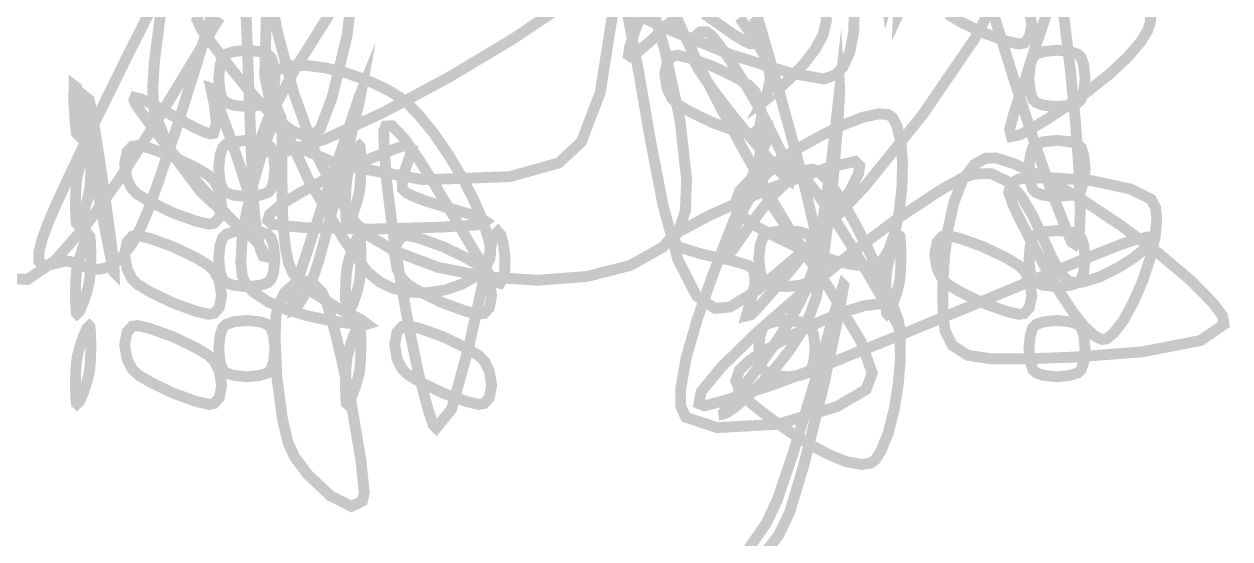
# Model space of a CAD drawing. Extents: x 0.5 to 10.7, y 0.3 to 10.6.
# Drawn here: x 9.123 to 10.661, y 7.28 to 7.936 of the extents above; entities that cross this region are included whole.
import ezdxf

# ---------------------------------------------------------------- set-up
doc = ezdxf.new("R2010")
doc.units = 0
doc.layers.get('0').update_dxf_attribs({"linetype": 'CONTINUOUS'})

msp = doc.modelspace()

# ---------------------------------------------------------------- linework, layer by layer
at = {"color": 0, "const_width": 0.013889}
for points in [[(9.4311, 8.00575), (9.44618, 7.92665), (9.46713, 7.84847), (9.49283, 7.77669), (9.52235, 7.7169), (9.54508, 7.68365), (9.55458, 7.67458), (9.56347, 7.66607), (9.59608, 7.64654), (9.65067, 7.62603), (9.71317, 7.61356), (9.77843, 7.60943), (9.84115, 7.61421), (9.89621, 7.62819), (9.93842, 7.65192), (9.95936, 7.67632), (9.96263, 7.68571), (9.96263, 7.68571), (9.96679, 7.69792), (9.96821, 7.73839), (9.95996, 7.81337), (9.94049, 7.90289), (9.91249, 7.99918)], [(10.3853, 8.00988), (10.3358, 7.91743), (10.2697, 7.82075), (10.1957, 7.729), (10.1223, 7.65126), (10.0581, 7.59662), (10.0237, 7.57531), (10.0117, 7.57417), (10.0044, 7.57351), (9.98096, 7.58936), (9.95719, 7.63574), (9.93826, 7.70486), (9.92215, 7.78814), (9.90674, 7.87711), (9.89008, 7.96337)], [(10.4417, 7.99625), (10.4502, 7.94037), (10.4579, 7.87614), (10.4644, 7.80994), (10.4688, 7.74832), (10.4705, 7.69769), (10.469, 7.66461), (10.4635, 7.65543), (10.4635, 7.65543), (10.4592, 7.65831), (10.4519, 7.67578), (10.434, 7.72162), (10.4118, 7.7856), (10.3875, 7.86025), (10.3631, 7.93826), (10.3407, 8.0121)], [(9.4044, 7.99772), (9.40793, 7.91081), (9.41092, 7.82844), (9.41351, 7.75885), (9.41515, 7.72222), (9.41596, 7.71001), (9.41644, 7.70242), (9.41883, 7.67953), (9.42225, 7.65864), (9.42557, 7.646), (9.42822, 7.64025), (9.42958, 7.63997), (9.42904, 7.64388), (9.42594, 7.6505), (9.42144, 7.65668), (9.41971, 7.65847), (9.41439, 7.66396), (9.39106, 7.68294), (9.34831, 7.72254), (9.30832, 7.77593), (9.28911, 7.82503), (9.28803, 7.84169), (9.28728, 7.85286), (9.28933, 7.88667), (9.29693, 7.94575)], [(9.3475, 7.95378), (9.34375, 7.94185), (9.34961, 7.92893), (9.35954, 7.91558), (9.3629, 7.91114), (9.36556, 7.90767), (9.37354, 7.89708), (9.3884, 7.87793), (9.40608, 7.85618), (9.4254, 7.83442), (9.4451, 7.81506), (9.46386, 7.80067), (9.48042, 7.79368), (9.49121, 7.79471), (9.4936, 7.79656), (9.50092, 7.8024), (9.51606, 7.84207), (9.53532, 7.92156), (9.54497, 8.00206)], [(9.36908, 7.97076), (9.34315, 7.88406), (9.31706, 7.80154), (9.29351, 7.73188), (9.28022, 7.69547), (9.27513, 7.6836), (9.27192, 7.67622), (9.26031, 7.65483), (9.24599, 7.63656), (9.23232, 7.62674), (9.2194, 7.62332), (9.20751, 7.6244), (9.19672, 7.62782), (9.18718, 7.63157), (9.18115, 7.63351), (9.17914, 7.63362), (9.17714, 7.63379), (9.17101, 7.63282), (9.16206, 7.63049), (9.15343, 7.62858), (9.14643, 7.62896), (9.14219, 7.63368), (9.14193, 7.64458), (9.14692, 7.66363), (9.15522, 7.68554), (9.15831, 7.69265), (9.16351, 7.70475), (9.18012, 7.74067), (9.213, 7.80963), (9.25299, 7.891), (9.29601, 7.97646)], [(9.43306, 7.97586), (9.43018, 7.87001), (9.44303, 7.80968), (9.45469, 7.79568), (9.46669, 7.78136), (9.52496, 7.75678), (9.63254, 7.73753), (9.74235, 7.74143), (9.80507, 7.75885), (9.81928, 7.77192), (9.83399, 7.7856), (9.85807, 7.84847), (9.87619, 7.96289)], [(10.2238, 7.96718), (10.2243, 7.96306), (10.2293, 7.97939)], [(10.2392, 7.96951), (10.2384, 7.94906), (10.2397, 7.95187)], [(10.4404, 7.98682), (10.4143, 7.91004), (10.4003, 7.8661), (10.3963, 7.85374), (10.3963, 7.85374), (10.3937, 7.84581), (10.3857, 7.82206), (10.3802, 7.80154), (10.3826, 7.79269), (10.3931, 7.79476), (10.3963, 7.79622), (10.3998, 7.79801), (10.4103, 7.80393), (10.4307, 7.81635), (10.4551, 7.83242), (10.4813, 7.85118), (10.507, 7.87164), (10.5299, 7.89279), (10.5477, 7.91357), (10.5565, 7.9279), (10.5582, 7.93306), (10.5598, 7.93815), (10.5611, 7.95469)], [(9.52208, 7.96337), (9.46907, 7.87901), (9.43408, 7.81364), (9.42285, 7.78407), (9.42583, 7.77707), (9.42731, 7.7736), (9.45193, 7.77171), (9.50732, 7.78922), (9.58171, 7.8234), (9.66482, 7.86794), (9.74642, 7.91678), (9.81625, 7.96349)], [(9.91644, 7.96132), (9.9031, 7.92953), (9.89551, 7.90619), (9.8941, 7.89632), (9.8954, 7.8954), (9.8954, 7.8954), (9.89643, 7.89464), (9.90479, 7.89931), (9.92296, 7.91482), (9.94738, 7.93832), (9.97547, 7.96631)], [(9.95486, 7.94569), (9.96397, 7.92507), (9.98497, 7.8814), (10.0126, 7.82801), (10.0435, 7.77089), (10.0745, 7.7161), (10.1024, 7.66971), (10.124, 7.63781), (10.1336, 7.62603), (10.1361, 7.62642), (10.137, 7.62657), (10.1378, 7.63992), (10.1318, 7.67432), (10.1203, 7.72331), (10.1054, 7.78071), (10.089, 7.84017), (10.0732, 7.89546), (10.0601, 7.94032), (10.0539, 7.96149)], [(9.90614, 7.947), (9.94814, 7.92785), (10.0253, 7.89675), (10.1023, 7.87299), (10.1438, 7.866), (10.1543, 7.86985), (10.1582, 7.87131), (10.1677, 7.88103), (10.1767, 7.90082), (10.1815, 7.92654), (10.1821, 7.95535)], [(10.0553, 7.94299), (10.0568, 7.9279), (10.0559, 7.91635), (10.053, 7.91135), (10.0518, 7.91114), (10.0496, 7.91081), (10.0422, 7.91411), (10.0273, 7.92324), (10.0095, 7.93571), (9.99083, 7.94879)], [(10.1451, 7.95415), (10.1467, 7.94069), (10.1424, 7.92231), (10.1322, 7.9036), (10.1183, 7.88553), (10.1028, 7.86903), (10.0878, 7.85493), (10.0754, 7.84429), (10.0696, 7.83951), (10.0677, 7.83789), (10.0671, 7.83751), (10.0654, 7.83637), (10.0711, 7.8464), (10.0751, 7.8666), (10.0709, 7.88894), (10.0677, 7.8954), (10.0649, 7.90082), (10.0551, 7.91624), (10.036, 7.94412)], [(10.4055, 7.9529), (10.4086, 7.93463), (10.4055, 7.91889), (10.3988, 7.91157), (10.3963, 7.91114), (10.3921, 7.91049), (10.3761, 7.91422), (10.3467, 7.92481), (10.3173, 7.93896), (10.3013, 7.94868)], [(9.10499, 7.61149), (9.12771, 7.6104), (9.16237, 7.63417), (9.20215, 7.6791), (9.24425, 7.73747), (9.28581, 7.80171), (9.32394, 7.8641), (9.3559, 7.91699), (9.37261, 7.94412)], [(10.0461, 7.26508), (10.0702, 7.30013), (10.0761, 7.31278), (10.0842, 7.33003), (10.1037, 7.38764), (10.1333, 7.48492), (10.1572, 7.56874), (10.1682, 7.60335), (10.1682, 7.60335), (10.1682, 7.60335), (10.1688, 7.60271), (10.1619, 7.56407), (10.1431, 7.4751), (10.1177, 7.37364), (10.0999, 7.31435), (10.0918, 7.2971), (10.0859, 7.28467), (10.0601, 7.25108)]]:
    msp.add_lwpolyline(points, dxfattribs=at)
for points in [[(9.99582, 7.92469), (9.99903, 7.92269), (10.0085, 7.9114), (10.0252, 7.88781), (10.0428, 7.85986), (10.0544, 7.84017), (10.0581, 7.8335), (10.0621, 7.82622), (10.0736, 7.80393), (10.0901, 7.77012), (10.1009, 7.74371), (10.0996, 7.73639), (10.0996, 7.73639), (10.0973, 7.73785), (10.0915, 7.74371), (10.0781, 7.75825), (10.0611, 7.77794), (10.0421, 7.80078), (10.0229, 7.82471), (10.0052, 7.84771), (9.99072, 7.86774), (9.98335, 7.87879), (9.98122, 7.88265), (9.97863, 7.88743), (9.97444, 7.90365), (9.97726, 7.91857), (9.98574, 7.92606), (9.99388, 7.92594), (9.99582, 7.92469)], [(10.1636, 7.85265), (10.1637, 7.85113), (10.1617, 7.81569), (10.155, 7.73525), (10.1436, 7.64296), (10.1337, 7.58794), (10.1275, 7.57069), (10.1251, 7.56407), (10.1156, 7.54503), (10.0997, 7.52029), (10.0814, 7.49729), (10.0626, 7.47694), (10.0448, 7.46013), (10.0299, 7.44764), (10.0196, 7.44043), (10.0157, 7.43929), (10.0157, 7.43929), (10.0155, 7.44075), (10.0192, 7.44542), (10.0289, 7.45833), (10.0432, 7.47683), (10.0604, 7.49951), (10.0788, 7.52522), (10.0966, 7.55251), (10.1122, 7.58024), (10.1216, 7.6001), (10.124, 7.60693), (10.1299, 7.62337), (10.1405, 7.67524), (10.1528, 7.75786), (10.1606, 7.8265), (10.1636, 7.85265), (10.1636, 7.85265)], [(9.43608, 7.8954), (9.43821, 7.89333), (9.44146, 7.88379), (9.44325, 7.86669), (9.44146, 7.84961), (9.43821, 7.84006), (9.43608, 7.83789), (9.43392, 7.83578), (9.42443, 7.83251), (9.40739, 7.83074), (9.3904, 7.83251), (9.38086, 7.83578), (9.37875, 7.83789), (9.37657, 7.84006), (9.37332, 7.84961), (9.37153, 7.86669), (9.37332, 7.88379), (9.37657, 7.89328), (9.37875, 7.8954), (9.38086, 7.89757), (9.3904, 7.90082), (9.40739, 7.90261), (9.42443, 7.90082), (9.43397, 7.89757), (9.43608, 7.8954)], [(9.49544, 7.62321), (9.49897, 7.63379), (9.50911, 7.67057), (9.52599, 7.73563), (9.54144, 7.79818), (9.54932, 7.83074), (9.551, 7.83789), (9.55165, 7.84082), (9.55322, 7.84956), (9.55083, 7.84375), (9.54454, 7.82465), (9.53754, 7.80333), (9.53515, 7.79622), (9.53347, 7.79124), (9.52832, 7.77626), (9.51921, 7.74951), (9.50862, 7.71847), (9.4975, 7.68554), (9.48676, 7.65326), (9.47721, 7.62408), (9.46983, 7.60042), (9.46642, 7.58871), (9.46556, 7.58475), (9.4649, 7.58192), (9.46544, 7.57269), (9.47265, 7.57736), (9.48378, 7.59538), (9.493, 7.6161), (9.49544, 7.62321)], [(10.4695, 7.8954), (10.4716, 7.89328), (10.4748, 7.88379), (10.4766, 7.86669), (10.4748, 7.84961), (10.4716, 7.84006), (10.4695, 7.83789), (10.4673, 7.83578), (10.4577, 7.83251), (10.4408, 7.83074), (10.4237, 7.83251), (10.4142, 7.83578), (10.4121, 7.83789), (10.4099, 7.84006), (10.4067, 7.84961), (10.4049, 7.86669), (10.4067, 7.88379), (10.4099, 7.89328), (10.4121, 7.8954), (10.4142, 7.89757), (10.4237, 7.90082), (10.4408, 7.90261), (10.4577, 7.90082), (10.4673, 7.89757), (10.4695, 7.8954)], [(9.57275, 7.61068), (9.56108, 7.62011), (9.53131, 7.66108), (9.48589, 7.73807), (9.45031, 7.81506), (9.43685, 7.85612), (9.43832, 7.86556), (9.43875, 7.8686), (9.44542, 7.87679), (9.46083, 7.88249), (9.48242, 7.88336), (9.50808, 7.88004), (9.53564, 7.87315), (9.56293, 7.86344), (9.58789, 7.85146), (9.60357, 7.84174), (9.60835, 7.83789), (9.61322, 7.83393), (9.62663, 7.82021), (9.64589, 7.7965), (9.66493, 7.76882), (9.68272, 7.7391), (9.69803, 7.70942), (9.70969, 7.68164), (9.71669, 7.65788), (9.71843, 7.64432), (9.71778, 7.63997), (9.71718, 7.63644), (9.71169, 7.62636), (9.69911, 7.61421), (9.68153, 7.60428), (9.66049, 7.59711), (9.63747, 7.59353), (9.61421, 7.59412), (9.59207, 7.59967), (9.57699, 7.60726), (9.57275, 7.61068)], [(10.0518, 7.85374), (10.0549, 7.85064), (10.0611, 7.83822), (10.0642, 7.81982), (10.0611, 7.80404), (10.0544, 7.79665), (10.0518, 7.79622), (10.0476, 7.79557), (10.0316, 7.79932), (10.0023, 7.8099), (9.97288, 7.82406), (9.95692, 7.83376), (9.95281, 7.83789), (9.94965, 7.84104), (9.94347, 7.85351), (9.94037, 7.8719), (9.94347, 7.88769), (9.95019, 7.89501), (9.95281, 7.8954), (9.95692, 7.89611), (9.97288, 7.89236), (10.0023, 7.88178), (10.0316, 7.86762), (10.0476, 7.85792), (10.0518, 7.85374)], [(9.23817, 7.61947), (9.23817, 7.61947), (9.2379, 7.6269), (9.23546, 7.64839), (9.23139, 7.67969), (9.22629, 7.71669), (9.22071, 7.75521), (9.21517, 7.79101), (9.21024, 7.81999), (9.20768, 7.8335), (9.20654, 7.83789), (9.20611, 7.83957), (9.20107, 7.84353), (9.19661, 7.82721), (9.19314, 7.80583), (9.19069, 7.79622), (9.19069, 7.79622), (9.19, 7.79693), (9.18842, 7.81049), (9.18668, 7.83703), (9.18696, 7.85758), (9.19037, 7.85488), (9.19069, 7.85374), (9.19265, 7.84636), (9.20107, 7.80507), (9.21642, 7.72651), (9.23074, 7.65306), (9.23753, 7.62011), (9.23817, 7.61947)], [(9.3629, 7.85374), (9.36279, 7.854), (9.36139, 7.85444), (9.36572, 7.83425), (9.3686, 7.80946), (9.36481, 7.79656), (9.3629, 7.79622), (9.36068, 7.7959), (9.35351, 7.79818), (9.33919, 7.80479), (9.32194, 7.81413), (9.30382, 7.82437), (9.28689, 7.83376), (9.27322, 7.84039), (9.26486, 7.84239), (9.26351, 7.83876), (9.26389, 7.83789), (9.26535, 7.83421), (9.27235, 7.824), (9.28933, 7.80106), (9.31207, 7.77246), (9.33783, 7.74164), (9.36399, 7.71197), (9.38775, 7.6869), (9.40647, 7.66976), (9.41504, 7.66351), (9.41749, 7.6639), (9.41846, 7.66407), (9.42025, 7.67193), (9.41721, 7.69157), (9.40989, 7.71929), (9.39979, 7.75151), (9.38851, 7.78467), (9.37761, 7.81515), (9.36854, 7.83936), (9.36436, 7.85021), (9.3629, 7.85374)], [(9.4036, 7.61003), (9.40539, 7.60574), (9.41525, 7.59467), (9.43457, 7.58192), (9.45888, 7.57172), (9.4854, 7.56392), (9.51156, 7.55832), (9.53456, 7.55485), (9.55186, 7.55328), (9.55865, 7.5529), (9.56071, 7.5535), (9.56071, 7.5535), (9.55214, 7.55985), (9.52229, 7.57443), (9.48714, 7.5969), (9.46615, 7.61828), (9.46263, 7.62679), (9.4605, 7.63183), (9.45703, 7.64817), (9.45389, 7.6766), (9.45247, 7.70904), (9.45221, 7.74229), (9.45231, 7.77333), (9.45221, 7.7991), (9.45111, 7.81635), (9.44868, 7.82221), (9.44846, 7.8221), (9.44661, 7.82161), (9.44293, 7.81401), (9.43463, 7.79411), (9.42497, 7.76563), (9.41525, 7.73182), (9.40696, 7.69612), (9.40132, 7.66168), (9.39974, 7.63189), (9.40147, 7.61501), (9.4036, 7.61003)], [(10.0518, 7.73887), (10.0473, 7.7354), (10.0356, 7.72276), (10.0306, 7.70817), (10.0362, 7.69467), (10.0475, 7.68431), (10.0518, 7.68153), (10.0551, 7.67942), (10.0655, 7.6735), (10.0848, 7.66342), (10.1079, 7.65256), (10.133, 7.64231), (10.1582, 7.634), (10.1816, 7.62885), (10.2013, 7.62825), (10.2128, 7.63124), (10.2157, 7.63346), (10.2189, 7.63601), (10.2258, 7.64735), (10.2338, 7.66971), (10.2396, 7.69764), (10.243, 7.72825), (10.2437, 7.75862), (10.2416, 7.78581), (10.2364, 7.80686), (10.2307, 7.81711), (10.2279, 7.8189), (10.2251, 7.82075), (10.2137, 7.8215), (10.193, 7.81711), (10.1679, 7.8074), (10.1406, 7.79411), (10.1132, 7.77897), (10.0879, 7.76357), (10.0667, 7.74968), (10.0554, 7.74169), (10.0518, 7.73887)], [(9.64903, 7.42111), (9.64501, 7.42513), (9.63906, 7.44299), (9.62733, 7.48649), (9.61501, 7.54449), (9.60325, 7.60997), (9.5931, 7.67583), (9.58578, 7.73497), (9.58242, 7.78028), (9.58197, 7.79932), (9.58415, 7.80474), (9.58453, 7.80583), (9.59272, 7.80626), (9.60781, 7.79053), (9.62744, 7.76247), (9.64958, 7.727), (9.67225, 7.68892), (9.69342, 7.65321), (9.71104, 7.62472), (9.71962, 7.61193), (9.72319, 7.60835), (9.72439, 7.6071), (9.73031, 7.60547), (9.73465, 7.61193), (9.73654, 7.62457), (9.73643, 7.64003), (9.73469, 7.65517), (9.73161, 7.66667), (9.72765, 7.67128), (9.72379, 7.66732), (9.72319, 7.66569), (9.72011, 7.65793), (9.70964, 7.61111), (9.69015, 7.52306), (9.66862, 7.44521), (9.64903, 7.42111), (9.64903, 7.42111)], [(9.96332, 7.44336), (9.96713, 7.43474), (10.0074, 7.42156), (10.0841, 7.42578), (10.1598, 7.44819), (10.1973, 7.47021), (10.2012, 7.48068), (10.205, 7.49094), (10.1908, 7.53119), (10.1492, 7.60064), (10.1003, 7.67079), (10.0732, 7.71072), (10.0677, 7.72319), (10.0657, 7.72765), (10.0619, 7.74197), (10.0607, 7.75988), (10.0624, 7.77567), (10.0658, 7.78814), (10.0693, 7.79611), (10.0718, 7.79833), (10.0717, 7.79357), (10.0688, 7.78375), (10.0677, 7.78054), (10.0652, 7.77403), (10.0572, 7.75472), (10.0408, 7.71522), (10.0211, 7.66656), (10.0006, 7.61322), (9.98193, 7.55974), (9.96772, 7.51058), (9.96067, 7.47032), (9.96067, 7.44922), (9.96332, 7.44336)], [(9.20654, 7.78054), (9.20719, 7.77989), (9.20801, 7.77285), (9.2085, 7.75711), (9.20801, 7.73882), (9.20714, 7.72711), (9.20654, 7.72319), (9.20594, 7.71972), (9.20329, 7.70936), (9.19863, 7.69521), (9.1939, 7.68463), (9.19069, 7.68153), (9.19069, 7.68153), (9.19, 7.68224), (9.18918, 7.68935), (9.18869, 7.70503), (9.18918, 7.72336), (9.19006, 7.73508), (9.19069, 7.73887), (9.19125, 7.7424), (9.1939, 7.75276), (9.19863, 7.76693), (9.20329, 7.7775), (9.20649, 7.7806), (9.20654, 7.78054)], [(9.3629, 7.73887), (9.366, 7.73579), (9.37218, 7.72336), (9.37528, 7.70503), (9.37218, 7.68935), (9.36546, 7.68197), (9.3629, 7.68153), (9.35878, 7.68088), (9.34278, 7.68463), (9.31337, 7.69521), (9.28401, 7.70936), (9.26801, 7.71907), (9.26389, 7.72319), (9.26074, 7.72635), (9.25456, 7.73882), (9.25146, 7.75711), (9.25456, 7.77285), (9.26129, 7.78017), (9.26389, 7.78054), (9.26801, 7.78125), (9.28401, 7.7775), (9.31337, 7.76693), (9.34278, 7.75276), (9.35878, 7.74306), (9.3629, 7.73887)], [(9.43608, 7.78054), (9.43821, 7.77849), (9.44146, 7.76893), (9.44325, 7.7519), (9.44146, 7.73492), (9.43821, 7.72537), (9.43608, 7.72319), (9.43397, 7.72108), (9.42443, 7.71783), (9.40739, 7.71604), (9.3904, 7.71783), (9.38086, 7.72108), (9.37875, 7.72319), (9.37657, 7.72537), (9.37332, 7.73492), (9.37153, 7.7519), (9.37332, 7.76893), (9.37657, 7.77843), (9.37875, 7.78054), (9.38086, 7.78271), (9.3904, 7.78597), (9.40739, 7.78776), (9.42443, 7.78597), (9.43397, 7.78271), (9.43608, 7.78054)], [(9.435, 7.68485), (9.43913, 7.68072), (9.48047, 7.67649), (9.56651, 7.67464), (9.65494, 7.67703), (9.70014, 7.67996), (9.70736, 7.68153), (9.70861, 7.68181), (9.71208, 7.68451), (9.70638, 7.68842), (9.69303, 7.69319), (9.67486, 7.69857), (9.65451, 7.70449), (9.63482, 7.71061), (9.61849, 7.71696), (9.61035, 7.72119), (9.60835, 7.72319), (9.60585, 7.72569), (9.60542, 7.74007), (9.61296, 7.76053), (9.61817, 7.77664), (9.61046, 7.78103), (9.60835, 7.78054), (9.60411, 7.77962), (9.5919, 7.77528), (9.56674, 7.76525), (9.5364, 7.75179), (9.50461, 7.73643), (9.47493, 7.72065), (9.45101, 7.70583), (9.43647, 7.69342), (9.43408, 7.68571), (9.435, 7.68485)], [(9.551, 7.78054), (9.55165, 7.77989), (9.55246, 7.77285), (9.55296, 7.75711), (9.55246, 7.73882), (9.5516, 7.72711), (9.551, 7.72319), (9.5504, 7.71972), (9.54775, 7.70936), (9.54303, 7.69521), (9.53831, 7.68463), (9.53515, 7.68153), (9.53515, 7.68153), (9.53444, 7.68224), (9.53364, 7.68935), (9.53315, 7.70503), (9.53364, 7.72336), (9.5345, 7.73508), (9.53515, 7.73887), (9.53569, 7.7424), (9.53831, 7.75276), (9.54303, 7.76693), (9.54775, 7.7775), (9.55094, 7.7806), (9.551, 7.78054)], [(10.4695, 7.78054), (10.4716, 7.77843), (10.4748, 7.76893), (10.4766, 7.7519), (10.4748, 7.73492), (10.4716, 7.72537), (10.4695, 7.72319), (10.4673, 7.72108), (10.4577, 7.71783), (10.4408, 7.71604), (10.4237, 7.71783), (10.4142, 7.72108), (10.4121, 7.72319), (10.4099, 7.72537), (10.4067, 7.73492), (10.4049, 7.7519), (10.4067, 7.76893), (10.4099, 7.77843), (10.4121, 7.78054), (10.4142, 7.78271), (10.4237, 7.78597), (10.4408, 7.78776), (10.4577, 7.78597), (10.4673, 7.78271), (10.4695, 7.78054)], [(10.0518, 7.62403), (10.0546, 7.62121), (10.0556, 7.60499), (10.0495, 7.58089), (10.0445, 7.56401), (10.0505, 7.56549), (10.0518, 7.56668), (10.0552, 7.56999), (10.0648, 7.58051), (10.0848, 7.60335), (10.1091, 7.63217), (10.1344, 7.66379), (10.1579, 7.69515), (10.1765, 7.72314), (10.1874, 7.74468), (10.1891, 7.75521), (10.1877, 7.75667), (10.1835, 7.76085), (10.1471, 7.75256), (10.0725, 7.72569), (9.99669, 7.69157), (9.95844, 7.67122), (9.95281, 7.66569), (9.95156, 7.6645), (9.95632, 7.65224), (9.98757, 7.64279), (10.0262, 7.63444), (10.0476, 7.62819), (10.0518, 7.62403)], [(10.3963, 7.50933), (10.4111, 7.5096), (10.4623, 7.51144), (10.5494, 7.51812), (10.624, 7.53261), (10.6537, 7.553), (10.6529, 7.55806), (10.652, 7.56375), (10.6406, 7.57932), (10.6119, 7.60867), (10.5714, 7.64274), (10.5238, 7.67811), (10.4738, 7.71149), (10.4259, 7.73936), (10.3849, 7.75836), (10.3627, 7.76531), (10.3554, 7.76514), (10.3504, 7.76508), (10.3356, 7.75732), (10.3203, 7.73714), (10.3091, 7.70811), (10.3015, 7.67361), (10.297, 7.63715), (10.2951, 7.60226), (10.2953, 7.57243), (10.2963, 7.55632), (10.2972, 7.551), (10.2982, 7.54465), (10.3072, 7.52636), (10.327, 7.51372), (10.3567, 7.50933), (10.3864, 7.50917), (10.3963, 7.50933)], [(10.4574, 7.60781), (10.4609, 7.60639), (10.4738, 7.60715), (10.4951, 7.61372), (10.518, 7.625), (10.539, 7.63829), (10.5546, 7.65104), (10.5616, 7.6606), (10.5564, 7.66428), (10.5408, 7.66124), (10.5358, 7.65956), (10.5244, 7.65582), (10.4909, 7.64264), (10.4213, 7.61421), (10.3359, 7.57878), (10.2437, 7.54075), (10.1536, 7.50456), (10.0744, 7.47472), (10.0153, 7.45568), (9.99115, 7.44933), (9.98503, 7.45182), (9.98406, 7.45221), (9.98682, 7.46729), (10.0135, 7.49957), (10.0584, 7.54324), (10.1152, 7.59293), (10.1774, 7.64318), (10.2382, 7.68858), (10.2913, 7.72368), (10.3199, 7.73969), (10.3301, 7.74306), (10.3363, 7.74511), (10.3568, 7.74533), (10.3784, 7.73492), (10.3959, 7.71544), (10.4104, 7.69043), (10.4228, 7.66363), (10.4341, 7.63851), (10.4453, 7.61871), (10.4538, 7.60926), (10.4574, 7.60781)], [(10.2399, 7.551), (10.2399, 7.551), (10.2383, 7.5586), (10.2306, 7.57949), (10.218, 7.60943), (10.2021, 7.64438), (10.1842, 7.68007), (10.1657, 7.71229), (10.148, 7.73693), (10.137, 7.74799), (10.1327, 7.74972), (10.1294, 7.75103), (10.1174, 7.74918), (10.1001, 7.7385), (10.0819, 7.72092), (10.0641, 7.69949), (10.0477, 7.67751), (10.0339, 7.65799), (10.024, 7.64421), (10.0199, 7.639), (10.019, 7.63917), (10.0188, 7.63921), (10.0193, 7.64524), (10.024, 7.66021), (10.0322, 7.68099), (10.0431, 7.70421), (10.056, 7.72667), (10.0702, 7.74517), (10.0847, 7.75646), (10.096, 7.7584), (10.099, 7.75722), (10.1036, 7.75538), (10.1154, 7.74419), (10.1357, 7.71897), (10.1583, 7.68587), (10.1811, 7.64908), (10.2025, 7.61296), (10.2206, 7.58171), (10.2337, 7.55963), (10.2384, 7.55132), (10.2399, 7.551)], [(10.3963, 7.73887), (10.3925, 7.73839), (10.3819, 7.73301), (10.3792, 7.72146), (10.385, 7.70432), (10.3933, 7.68722), (10.3963, 7.68153), (10.3983, 7.67746), (10.4046, 7.66525), (10.416, 7.64356), (10.4296, 7.61888), (10.4446, 7.59358), (10.4601, 7.57015), (10.4752, 7.55083), (10.4891, 7.53808), (10.4982, 7.5339), (10.501, 7.53429), (10.504, 7.53472), (10.5125, 7.54144), (10.5252, 7.55794), (10.538, 7.58122), (10.5499, 7.60856), (10.5595, 7.63732), (10.5659, 7.66482), (10.568, 7.68842), (10.5665, 7.70171), (10.5646, 7.7054), (10.561, 7.7124), (10.5349, 7.72558), (10.4844, 7.73643), (10.4319, 7.74013), (10.4033, 7.7399), (10.3963, 7.73887)], [(9.20654, 7.66569), (9.20719, 7.66504), (9.20801, 7.65793), (9.2085, 7.64225), (9.20801, 7.62392), (9.20714, 7.61219), (9.20654, 7.60835), (9.20594, 7.60488), (9.20329, 7.59451), (9.19863, 7.58035), (9.1939, 7.56976), (9.19069, 7.56668), (9.19069, 7.56668), (9.19, 7.56733), (9.18918, 7.57443), (9.18869, 7.59017), (9.18918, 7.60846), (9.19006, 7.62017), (9.19069, 7.62403), (9.19125, 7.62756), (9.1939, 7.63792), (9.19863, 7.65207), (9.20329, 7.66265), (9.20649, 7.66575), (9.20654, 7.66569)], [(9.43608, 7.66569), (9.43821, 7.66357), (9.44146, 7.65403), (9.44325, 7.63704), (9.44146, 7.62001), (9.43821, 7.61046), (9.43608, 7.60835), (9.43397, 7.60622), (9.42443, 7.60297), (9.40739, 7.60118), (9.3904, 7.60297), (9.38086, 7.60622), (9.37875, 7.60835), (9.37657, 7.61046), (9.37332, 7.62001), (9.37153, 7.63704), (9.37332, 7.65403), (9.37657, 7.66357), (9.37875, 7.66569), (9.38086, 7.66786), (9.3904, 7.67111), (9.40739, 7.6729), (9.42443, 7.67111), (9.43397, 7.66786), (9.43608, 7.66569)], [(9.551, 7.66569), (9.55165, 7.66504), (9.55246, 7.65793), (9.55296, 7.64225), (9.55246, 7.62392), (9.5516, 7.61219), (9.551, 7.60835), (9.5504, 7.60488), (9.54775, 7.59451), (9.54303, 7.58035), (9.53831, 7.56976), (9.53515, 7.56668), (9.53515, 7.56668), (9.53444, 7.56733), (9.53364, 7.57443), (9.53315, 7.59017), (9.53364, 7.60846), (9.5345, 7.62017), (9.53515, 7.62403), (9.53569, 7.62756), (9.53831, 7.63792), (9.54303, 7.65207), (9.54775, 7.66265), (9.55094, 7.66575), (9.551, 7.66569)], [(10.125, 7.66569), (10.1271, 7.66357), (10.1304, 7.65403), (10.1322, 7.63704), (10.1304, 7.62001), (10.1271, 7.61046), (10.125, 7.60835), (10.1228, 7.60622), (10.1133, 7.60297), (10.0963, 7.60118), (10.0793, 7.60297), (10.0697, 7.60622), (10.0677, 7.60835), (10.0655, 7.61046), (10.0622, 7.62001), (10.0604, 7.63704), (10.0622, 7.65403), (10.0655, 7.66357), (10.0677, 7.66569), (10.0698, 7.66786), (10.0793, 7.67111), (10.0963, 7.6729), (10.1133, 7.67111), (10.1228, 7.66786), (10.125, 7.66569)], [(10.2399, 7.66569), (10.2405, 7.66504), (10.2413, 7.65793), (10.2418, 7.64225), (10.2413, 7.62392), (10.2405, 7.61219), (10.2399, 7.60835), (10.2393, 7.60488), (10.2366, 7.59451), (10.2319, 7.58035), (10.2272, 7.56976), (10.224, 7.56668), (10.224, 7.56668), (10.2234, 7.56733), (10.2225, 7.57443), (10.2221, 7.59017), (10.2225, 7.60846), (10.2234, 7.62017), (10.224, 7.62403), (10.2246, 7.62756), (10.2272, 7.63792), (10.2319, 7.65207), (10.2366, 7.66265), (10.2398, 7.66575), (10.2399, 7.66569)], [(10.4695, 7.66569), (10.4716, 7.66357), (10.4748, 7.65403), (10.4766, 7.63704), (10.4748, 7.62001), (10.4716, 7.61051), (10.4695, 7.60835), (10.4673, 7.60622), (10.4577, 7.60297), (10.4408, 7.60118), (10.4237, 7.60297), (10.4142, 7.60622), (10.4121, 7.60835), (10.4099, 7.61046), (10.4067, 7.62001), (10.4049, 7.63704), (10.4067, 7.65403), (10.4099, 7.66357), (10.4121, 7.66569), (10.4142, 7.66786), (10.4237, 7.67111), (10.4408, 7.6729), (10.4577, 7.67111), (10.4673, 7.66786), (10.4695, 7.66569)], [(9.3629, 7.62403), (9.366, 7.62093), (9.37218, 7.60846), (9.37528, 7.59017), (9.37218, 7.57443), (9.36546, 7.56711), (9.3629, 7.56668), (9.35878, 7.56603), (9.34278, 7.56976), (9.31337, 7.58035), (9.28401, 7.59451), (9.26801, 7.60422), (9.26389, 7.60835), (9.26074, 7.61149), (9.25456, 7.62392), (9.25146, 7.64225), (9.25456, 7.65793), (9.26129, 7.66531), (9.26389, 7.66569), (9.26801, 7.66639), (9.28401, 7.66265), (9.31337, 7.65207), (9.34278, 7.63792), (9.35878, 7.62819), (9.3629, 7.62403)], [(9.70736, 7.62403), (9.71044, 7.62093), (9.71664, 7.60846), (9.71972, 7.59017), (9.71664, 7.57443), (9.7099, 7.56711), (9.70736, 7.56668), (9.70318, 7.56603), (9.68718, 7.56976), (9.65782, 7.58035), (9.62842, 7.59451), (9.61247, 7.60422), (9.60835, 7.60835), (9.60519, 7.61149), (9.59901, 7.62392), (9.59592, 7.64225), (9.59901, 7.65793), (9.60574, 7.66531), (9.60835, 7.66569), (9.61247, 7.66639), (9.62842, 7.66265), (9.65782, 7.65207), (9.68718, 7.63792), (9.70318, 7.62819), (9.70736, 7.62403)], [(10.3963, 7.62403), (10.3994, 7.62093), (10.4055, 7.60846), (10.4086, 7.59017), (10.4055, 7.57443), (10.3988, 7.56711), (10.3963, 7.56668), (10.3921, 7.56603), (10.3761, 7.56976), (10.3467, 7.58035), (10.3173, 7.59451), (10.3013, 7.60422), (10.2972, 7.60835), (10.2941, 7.61149), (10.2879, 7.62392), (10.2848, 7.64225), (10.2879, 7.65793), (10.2946, 7.66531), (10.2972, 7.66569), (10.3013, 7.66639), (10.3173, 7.66265), (10.3467, 7.65207), (10.3761, 7.63792), (10.3921, 7.62819), (10.3963, 7.62403)], [(9.50543, 7.58919), (9.50993, 7.57915), (9.52181, 7.53651), (9.53976, 7.45725), (9.553, 7.37939), (9.55707, 7.33903), (9.55539, 7.33083), (9.55474, 7.32781), (9.54075, 7.32118), (9.514, 7.33469), (9.48508, 7.36182), (9.46799, 7.38465), (9.46419, 7.39307), (9.4599, 7.4025), (9.45269, 7.43332), (9.44575, 7.48514), (9.44347, 7.5356), (9.44439, 7.56347), (9.44612, 7.57167), (9.44732, 7.57747), (9.45574, 7.59386), (9.47151, 7.60775), (9.48942, 7.60796), (9.50299, 7.59462), (9.50543, 7.58919)], [(10.0518, 7.50933), (10.0474, 7.50629), (10.0357, 7.49479), (10.0311, 7.48112), (10.0368, 7.46718), (10.0477, 7.45529), (10.0518, 7.45182), (10.0549, 7.44922), (10.0646, 7.44157), (10.0825, 7.42828), (10.1039, 7.41357), (10.1271, 7.39914), (10.1506, 7.38672), (10.1726, 7.37799), (10.1915, 7.37463), (10.2028, 7.37631), (10.2056, 7.37819), (10.2089, 7.38053), (10.2161, 7.39171), (10.2254, 7.41461), (10.2329, 7.44385), (10.2382, 7.47624), (10.2409, 7.50868), (10.2407, 7.53808), (10.237, 7.56131), (10.2322, 7.57281), (10.2294, 7.57514), (10.2269, 7.57731), (10.2157, 7.57949), (10.195, 7.57704), (10.1698, 7.56939), (10.1421, 7.55817), (10.1143, 7.54497), (10.0884, 7.53136), (10.0668, 7.51899), (10.0554, 7.51187), (10.0518, 7.50933)], [(9.20654, 7.551), (9.20719, 7.55035), (9.20801, 7.54324), (9.2085, 7.52746), (9.20801, 7.50906), (9.20714, 7.49735), (9.20654, 7.49349), (9.20594, 7.49001), (9.20329, 7.47965), (9.19863, 7.4655), (9.1939, 7.45492), (9.19069, 7.45182), (9.19069, 7.45182), (9.19, 7.45247), (9.18918, 7.45958), (9.18869, 7.47537), (9.18918, 7.49376), (9.19006, 7.50549), (9.19069, 7.50933), (9.19125, 7.51286), (9.1939, 7.52317), (9.19863, 7.53733), (9.20329, 7.5479), (9.20649, 7.55106), (9.20654, 7.551)], [(9.3629, 7.50933), (9.366, 7.50624), (9.37218, 7.49376), (9.37528, 7.47537), (9.37218, 7.45958), (9.36546, 7.45226), (9.3629, 7.45182), (9.35878, 7.45117), (9.34278, 7.45492), (9.31337, 7.4655), (9.28401, 7.47965), (9.26801, 7.48936), (9.26389, 7.49349), (9.26074, 7.49664), (9.25456, 7.50906), (9.25146, 7.52746), (9.25456, 7.54324), (9.26129, 7.55063), (9.26389, 7.551), (9.26801, 7.55165), (9.28401, 7.5479), (9.31337, 7.53733), (9.34278, 7.52317), (9.35878, 7.51346), (9.3629, 7.50933)], [(9.43608, 7.551), (9.43821, 7.54889), (9.44146, 7.53933), (9.44325, 7.52225), (9.44146, 7.50515), (9.43821, 7.49561), (9.43608, 7.49349), (9.43397, 7.49138), (9.42443, 7.48813), (9.40739, 7.48633), (9.3904, 7.48813), (9.38086, 7.49138), (9.37875, 7.49349), (9.37657, 7.49561), (9.37332, 7.50515), (9.37153, 7.52225), (9.37332, 7.53933), (9.37657, 7.54889), (9.37875, 7.551), (9.38086, 7.55311), (9.3904, 7.55638), (9.40739, 7.55817), (9.42443, 7.55638), (9.43392, 7.55317), (9.43608, 7.551)], [(9.551, 7.551), (9.55165, 7.55035), (9.55246, 7.54324), (9.55296, 7.52746), (9.55246, 7.50906), (9.5516, 7.49735), (9.551, 7.49349), (9.5504, 7.49001), (9.54775, 7.47965), (9.54303, 7.4655), (9.53831, 7.45492), (9.53515, 7.45182), (9.53515, 7.45182), (9.53444, 7.45247), (9.53364, 7.45958), (9.53315, 7.47537), (9.53364, 7.49376), (9.5345, 7.50549), (9.53515, 7.50933), (9.53569, 7.51286), (9.53831, 7.52317), (9.54303, 7.53733), (9.54775, 7.5479), (9.55094, 7.55106), (9.551, 7.551)], [(9.70736, 7.50933), (9.71044, 7.50624), (9.71664, 7.49376), (9.71972, 7.47537), (9.71664, 7.45958), (9.7099, 7.45226), (9.70736, 7.45182), (9.70318, 7.45117), (9.68718, 7.45492), (9.65782, 7.4655), (9.62842, 7.47965), (9.61247, 7.48936), (9.60835, 7.49349), (9.60519, 7.49664), (9.59901, 7.50906), (9.59592, 7.52746), (9.59901, 7.54324), (9.60574, 7.55063), (9.60835, 7.551), (9.61247, 7.55165), (9.62842, 7.5479), (9.65782, 7.53733), (9.68718, 7.52317), (9.70318, 7.51346), (9.70736, 7.50933)], [(10.125, 7.551), (10.1271, 7.54889), (10.1304, 7.53933), (10.1322, 7.52225), (10.1304, 7.50515), (10.1271, 7.49561), (10.125, 7.49349), (10.1228, 7.49138), (10.1133, 7.48813), (10.0963, 7.48633), (10.0793, 7.48813), (10.0697, 7.49138), (10.0677, 7.49349), (10.0655, 7.49561), (10.0622, 7.50515), (10.0604, 7.52225), (10.0622, 7.53933), (10.0655, 7.54889), (10.0677, 7.551), (10.0698, 7.55311), (10.0793, 7.55638), (10.0963, 7.55817), (10.1133, 7.55638), (10.1228, 7.55317), (10.125, 7.551)], [(10.4695, 7.551), (10.4716, 7.54889), (10.4748, 7.53933), (10.4766, 7.52225), (10.4748, 7.50515), (10.4716, 7.49567), (10.4695, 7.49349), (10.4673, 7.49138), (10.4577, 7.48813), (10.4408, 7.48633), (10.4237, 7.48813), (10.4142, 7.49138), (10.4121, 7.49349), (10.4099, 7.49561), (10.4067, 7.50515), (10.4049, 7.52225), (10.4067, 7.53933), (10.4099, 7.54889), (10.4121, 7.551), (10.4142, 7.55311), (10.4237, 7.55638), (10.4408, 7.55817), (10.4577, 7.55638), (10.4673, 7.55317), (10.4695, 7.551)]]:
    msp.add_lwpolyline(points, close=True, dxfattribs=at)

doc.saveas('drawing.dxf')
